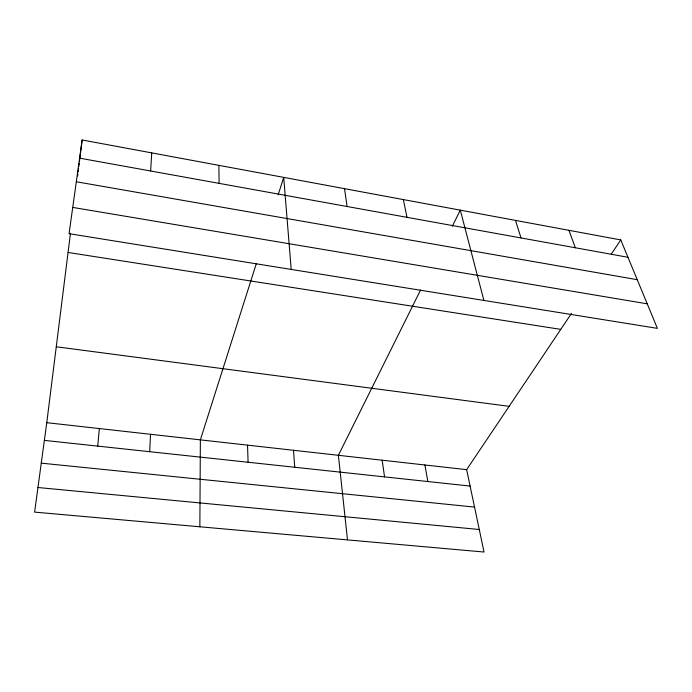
<?xml version="1.0" encoding="UTF-8"?>
<svg xmlns="http://www.w3.org/2000/svg" width="692" height="692" viewBox="0 0 692 692"><rect width="100%" height="100%" fill="white"/><g stroke="black" fill="none" stroke-linecap="round" stroke-linejoin="round"><path stroke-width="1.04" d="M199.858 526.794L200.369 439.861L256.334 263.574M149.697 451.694L150.527 434.282M150.622 170.985L151.73 152.889M97.745 446.124L99.345 428.564M571.497 313.381L466.642 469.652L484.028 552.026L34.6 512.115L46.771 422.682L70.463 233.299M77.642 175.95L77.911 173.83M78.17 171.72L78.568 168.545M78.836 166.426L79.234 163.251M79.493 161.132L82.14 139.974L620.776 239.934L657.4 328.363L69.07 233.68L82.14 139.974M278.158 194.841L283.703 177.377L291.202 269.43M420.572 290.043L338.379 455.301L347.505 539.898M452.274 226.31L460.31 210.152L483.89 300.44M611.296 254.059L620.776 239.934M37.948 487.514L479.271 529.501M41.261 463.147L474.539 507.089M44.357 440.389L470.102 486.069M46.771 422.682L466.642 469.652M56.268 346.77L509.122 406.334M68.067 252.468L560.762 329.375M72.729 207.41L647.236 303.831M76.31 181.762L637.237 279.689M79.606 158.148L627.964 257.277M568.945 230.315L575.329 247.762M515.479 220.393L521.007 237.944M403.349 199.581L406.983 217.331M424.905 464.981L427.846 481.537M344.512 188.665L347.099 206.501M382.157 460.197L384.553 476.892M293.512 450.284L294.723 467.256M247.52 445.138L248.091 462.247M218.88 165.345L219.105 183.363"/></g></svg>
